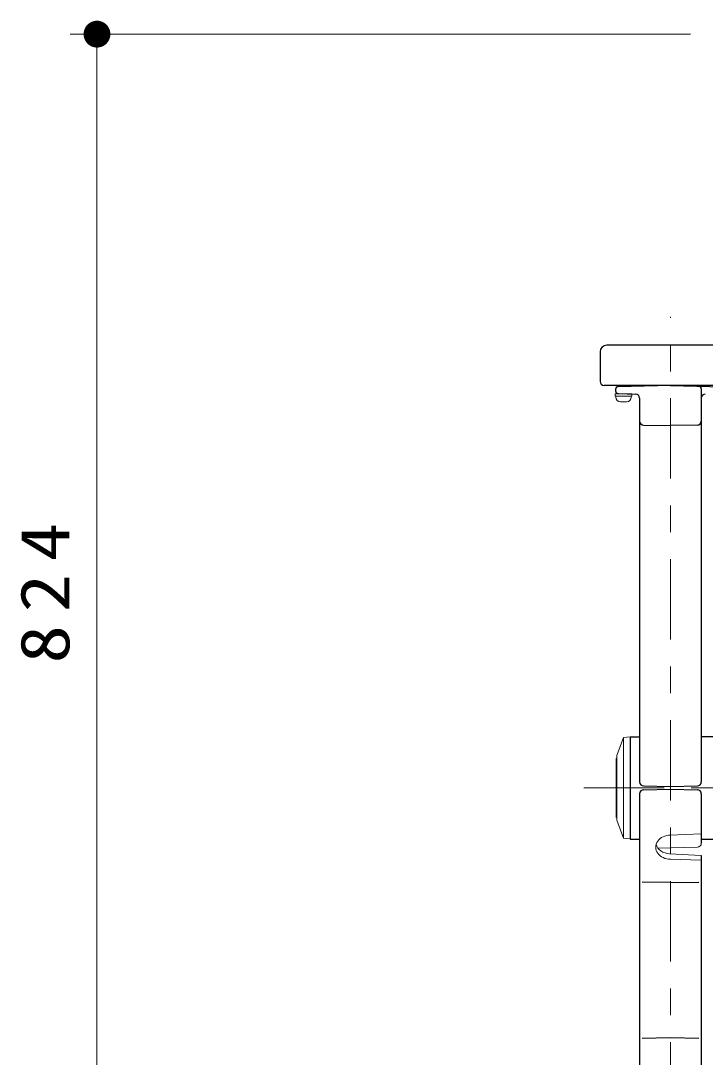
# Model space of a CAD drawing. Units: millimetres on the paper, scale 1:20. Extents: x -365 to 0, y -26 to 257.
# Drawn here: x -333.56 to -308.05, y 100.49 to 139.13 of the extents above; entities that cross this region are included whole.
import ezdxf

# ---------------------------------------------------------------- set-up
doc = ezdxf.new("R2010")
doc.units = ezdxf.units.MM
doc.linetypes.add('USER2', pattern=[6, 3, -1, 1, -1])
doc.layers.add('LY_1', color=7, linetype='Continuous', lineweight=25)
doc.styles.add('ＭＳ ゴシック', font='')
doc.styles.get('ＭＳ ゴシック').set_extended_font_data('MS Gothic')

# ---------------------------------------------------------------- blocks, each defined once
blk = doc.blocks.new('filled_dot')
at = {"color": 0, "linetype": 'Continuous', "lineweight": -2, "const_width": 1.25}
blk.add_lwpolyline([(-0.625, 0, 1), (0.625, 0, 1)], format="xyb", close=True, dxfattribs=at)

msp = doc.modelspace()

# ---------------------------------------------------------------- linework, layer by layer
at = {"layer": 'LY_1', "lineweight": 13}
for p, q in [((-308.592, 138.629), (-331.72, 138.629)), ((-330.72, 97.435), (-330.72, 138.629)), ((-310.78, 125.217), (-311.405, 125.217)), ((-311.405, 125.217), (-311.405, 125.137)), ((-310.78, 125.217), (-310.78, 125.137)), ((-310.78, 125.137), (-311.405, 125.137)), ((-311.38, 125.137), (-311.38, 125.102)), ((-311.205, 124.927), (-310.98, 124.927)), ((-310.805, 125.137), (-310.805, 125.102)), ((-311.092, 112.41), (-310.842, 112.435)), ((-310.842, 112.335), (-310.842, 112.435)), ((-311.092, 112.41), (-311.342, 111.735)), ((-311.092, 108.66), (-311.092, 112.41)), ((-310.842, 108.735), (-310.842, 112.335)), ((-311.342, 111.634), (-311.342, 111.735)), ((-311.367, 111.634), (-311.342, 111.634)), ((-311.367, 109.435), (-311.367, 111.634)), ((-311.342, 109.435), (-311.342, 111.634)), ((-311.367, 109.435), (-311.342, 109.435)), ((-311.342, 109.335), (-311.342, 109.435)), ((-311.092, 108.66), (-311.342, 109.335)), ((-311.092, 108.66), (-310.842, 108.635)), ((-310.842, 108.635), (-310.842, 108.735))]:
    msp.add_line(p, q, dxfattribs=at)
at = {"layer": 'LY_1', "linetype": 'USER2', "lineweight": 13}
for p, q in [((-309.342, 80.06), (-309.342, 128.086)), ((-312.576, 110.535), (-243.294, 110.535))]:
    msp.add_line(p, q, dxfattribs=at)
at = {"layer": 'LY_1'}
for p, q in [((-311.967, 126.785), (-311.967, 125.685)), ((-306.967, 127.035), (-311.717, 127.035)), ((-306.867, 125.535), (-311.817, 125.535)), ((-311.392, 125.387), (-311.392, 125.333)), ((-309.342, 125.535), (-311.294, 125.487)), ((-311.294, 125.233), (-310.639, 125.212)), ((-309.342, 125.535), (-307.39, 125.487)), ((-308.192, 125.412), (-308.192, 125.307)), ((-308.192, 125.307), (-308.192, 110.758)), ((-310.492, 125.062), (-310.492, 110.758)), ((-310.345, 124.058), (-309.342, 124.036)), ((-308.339, 124.058), (-309.342, 124.036)), ((-310.842, 112.443), (-310.842, 108.628)), ((-310.842, 112.443), (-310.492, 112.443)), ((-247.492, 112.443), (-308.216, 112.443)), ((-310.345, 110.608), (-309.342, 110.586)), ((-309.342, 110.586), (-308.339, 110.608)), ((-310.842, 108.628), (-310.492, 108.628)), ((-308.192, 108.628), (-247.492, 108.628))]:
    msp.add_line(p, q, dxfattribs=at)
at = {"layer": 'LY_1', "color": 4}
for p, q in [((-310.492, 110.313), (-310.492, 97.708)), ((-310.345, 110.463), (-309.342, 110.485)), ((-309.342, 110.485), (-308.339, 110.463)), ((-308.192, 110.313), (-308.192, 108.475)), ((-308.192, 108.018), (-308.192, 97.708)), ((-309.342, 107.003), (-310.393, 107.014)), ((-309.342, 107.003), (-308.291, 107.014)), ((-310.393, 101.21), (-309.342, 101.226)), ((-309.342, 101.226), (-308.291, 101.21))]:
    msp.add_line(p, q, dxfattribs=at)
at = {"layer": 'LY_1', "color": 4, "lineweight": 13}
for p, q in [((-308.192, 108.827), (-309.37, 108.773)), ((-309.807, 108.287), (-308.339, 108.325)), ((-308.192, 108.018), (-309.374, 108.079)), ((-308.192, 107.844), (-309.357, 107.873))]:
    msp.add_line(p, q, dxfattribs=at)
for points in [[(-309.342, 108.773), (-309.414, 108.77), (-309.484, 108.758), (-309.553, 108.739), (-309.617, 108.713), (-309.677, 108.68), (-309.731, 108.642), (-309.778, 108.597), (-309.818, 108.548), (-309.85, 108.495), (-309.873, 108.44), (-309.887, 108.382), (-309.892, 108.323), (-309.887, 108.264), (-309.873, 108.206), (-309.85, 108.151), (-309.818, 108.098), (-309.778, 108.049), (-309.731, 108.004), (-309.677, 107.965), (-309.617, 107.933), (-309.553, 107.907), (-309.484, 107.888), (-309.414, 107.876), (-309.342, 107.872)], [(-309.878, 108.426), (-309.851, 108.357), (-309.811, 108.293), (-309.759, 108.235), (-309.696, 108.184), (-309.624, 108.142), (-309.545, 108.11), (-309.461, 108.089), (-309.374, 108.079)]]:
    msp.add_lwpolyline(points, dxfattribs=at)
at = {"layer": 'LY_1'}
for centre, radius, start, end in [((-311.717, 126.785), 0.25, 90, 180), ((-311.817, 125.685), 0.15, 180, 270), ((-311.292, 125.387), 0.1, 91.1458, 180), ((-311.292, 125.333), 0.1, 180, 268.7811), ((-310.642, 125.062), 0.15, 360, 88.7811), ((-308.292, 125.412), 0.1, 360, 88.8542), ((-308.042, 125.062), 0.15, 91.2189, 180), ((-310.342, 124.208), 0.15, 180, 268.8542), ((-308.342, 124.208), 0.15, 271.1458, 0), ((-310.342, 110.758), 0.15, 180, 268.8542), ((-308.342, 110.758), 0.15, 271.1458, 360)]:
    msp.add_arc(centre, radius, start, end, dxfattribs=at)
at = {"layer": 'LY_1', "lineweight": 13}
for centre, start, end in [((-311.205, 125.102), 180, 270), ((-310.98, 125.102), 270, 360)]:
    msp.add_arc(centre, 0.175, start, end, dxfattribs=at)
at = {"layer": 'LY_1', "color": 4}
for centre, start, end in [((-310.342, 110.313), 91.1458, 180), ((-308.342, 110.313), 0, 88.8542)]:
    msp.add_arc(centre, 0.15, start, end, dxfattribs=at)
at = {"layer": 'LY_1', "color": 4, "lineweight": 13}
msp.add_arc((-308.342, 108.475), 0.15, 271.3019, 0, dxfattribs=at)

# ---------------------------------------------------------------- block references
at = {"layer": 'LY_1', "lineweight": 13, "xscale": 0.4, "yscale": 0.4, "rotation": 270}
msp.add_blockref('filled_dot', (-330.72, 138.629), dxfattribs=at)

# ---------------------------------------------------------------- texts
at = {"layer": 'LY_1', "insert": (-331.72, 118.032), "char_height": 1.833, "attachment_point": 8, "rotation": 90, "style": 'ＭＳ ゴシック'}
msp.add_mtext('\\T1.33;\\W1.15;824', dxfattribs=at)

doc.saveas('drawing.dxf')
